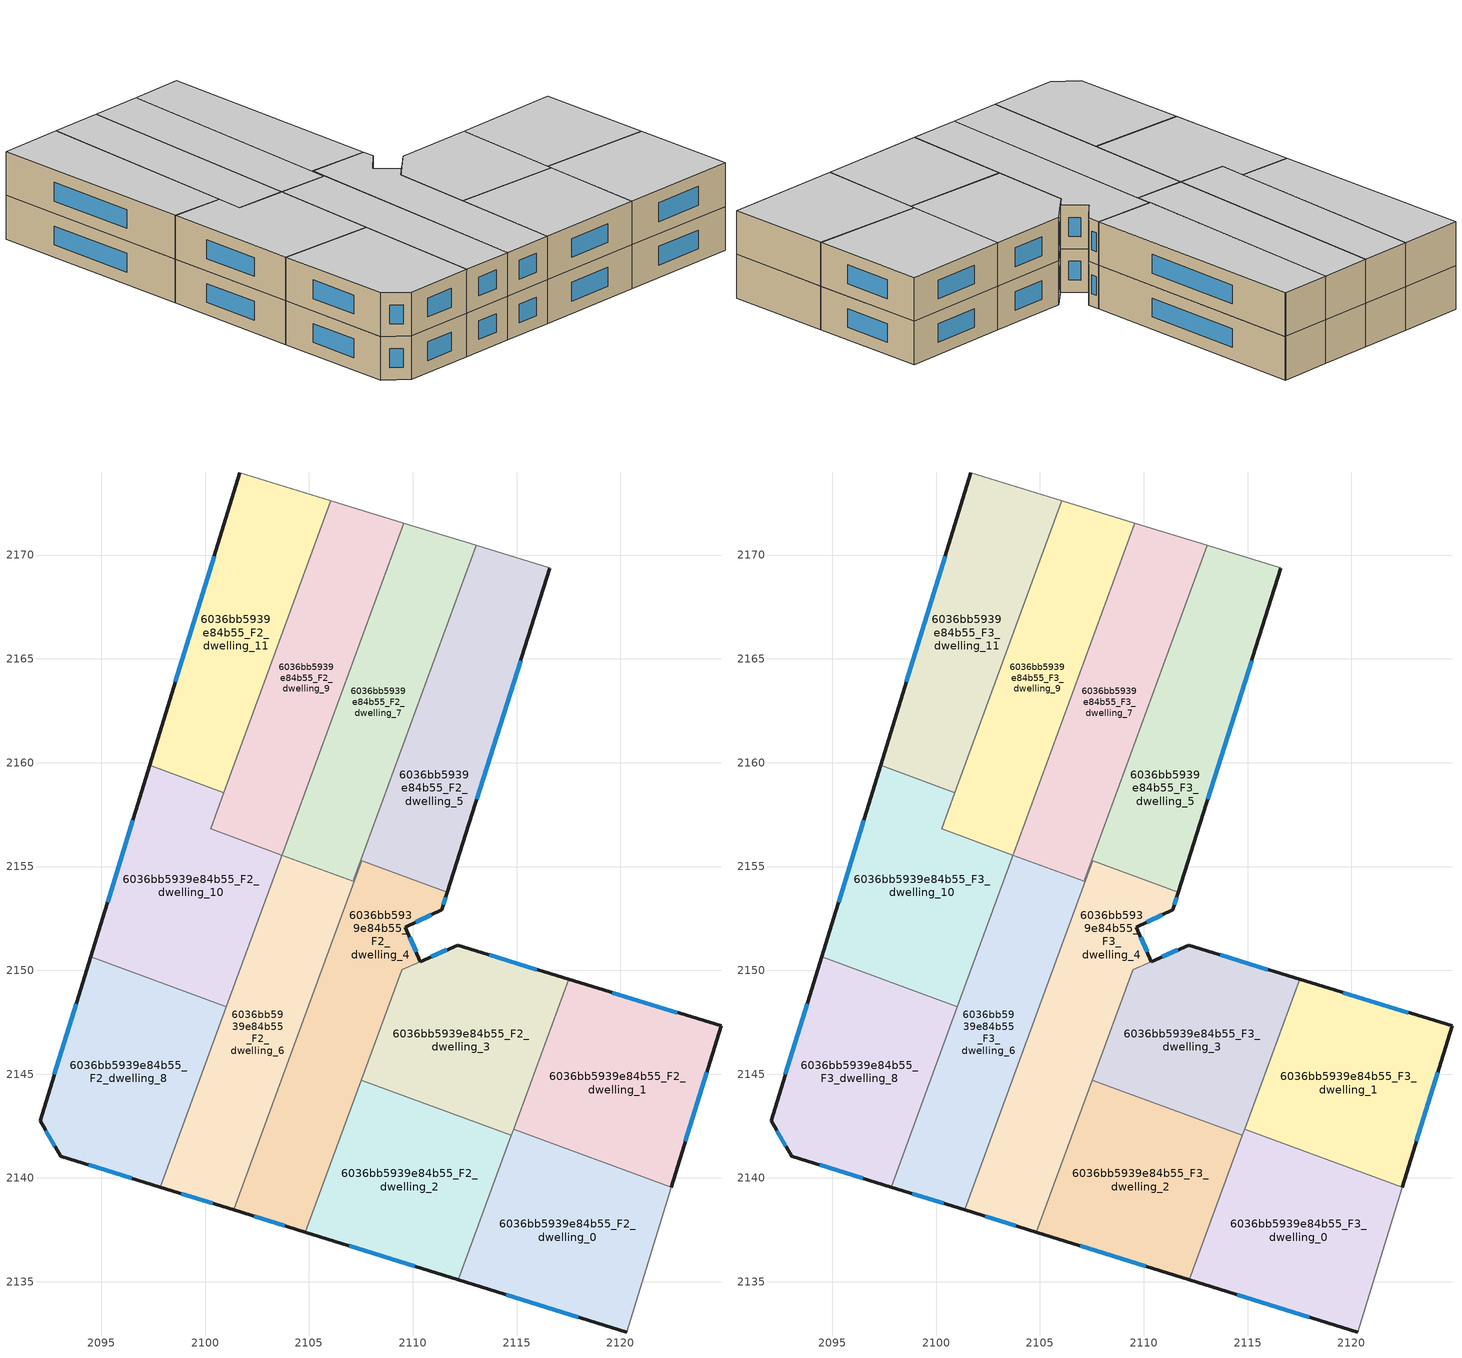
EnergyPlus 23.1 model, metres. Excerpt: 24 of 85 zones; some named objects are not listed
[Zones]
6036bb5939e84b55_F2_dwelling_0
 floor to 6036bb5939e84b55_F1_dwelling_0 (EU_floor_Construction): 2122.45,2139.56 2120.29,2132.57 2112.19,2135.09 2114.85,2142.35 z6
 wall outside (EU_wall_Construction): 2112.19,2135.09 2120.29,2132.57 z6:9
 wall to 6036bb5939e84b55_F2_dwelling_1 (EU_wall_Construction): 2122.45,2139.56 2114.85,2142.35 z6:9
 wall adiabatic (EU_wall_Construction): 2120.29,2132.57 2122.45,2139.56 z6:9
 wall to 6036bb5939e84b55_F2_dwelling_2 (EU_wall_Construction): 2114.74,2142.05 2112.19,2135.09 z6:9
 wall to 6036bb5939e84b55_F2_dwelling_3 (EU_wall_Construction): 2114.85,2142.35 2114.74,2142.05 z6:9
 window (EU_Window_Construction): 2114.51,2134.37 2117.98,2133.29 z6.86:8.14
6036bb5939e84b55_F2_dwelling_1
 floor to 6036bb5939e84b55_F1_dwelling_1 (EU_floor_Construction): 2124.85,2147.32 2122.45,2139.56 2114.85,2142.35 2117.5,2149.57 z6
 wall outside (EU_wall_Construction): 2122.45,2139.56 2124.85,2147.32 2117.5,2149.57 z6:9
 wall to 6036bb5939e84b55_F2_dwelling_3 (EU_wall_Construction): 2117.5,2149.57 2114.85,2142.35 z6:9
 window (EU_Window_Construction): 2123.14,2141.78 2124.16,2145.1 / 2122.75,2147.96 2119.6,2148.93 z6.86:8.14
6036bb5939e84b55_F2_dwelling_10
 floor to 6036bb5939e84b55_F1_dwelling_10 (EU_floor_Construction): 2100.9,2158.56 2100.26,2156.81 2103.7,2155.55 2103.66,2155.46 2101.02,2148.26 2094.49,2150.66 2097.33,2159.87 z6
 wall outside (EU_wall_Construction): 2097.33,2159.87 2094.49,2150.66 z6:9
 wall to 6036bb5939e84b55_F2_dwelling_11 (EU_wall_Construction): 2100.9,2158.56 2097.33,2159.87 z6:9
 wall to 6036bb5939e84b55_F2_dwelling_6 (EU_wall_Construction): 2101.02,2148.26 2103.66,2155.46 2103.7,2155.55 z6:9
 wall to 6036bb5939e84b55_F2_dwelling_8 (EU_wall_Construction): 2094.49,2150.66 2101.02,2148.26 z6:9
 wall to 6036bb5939e84b55_F2_dwelling_9 (EU_wall_Construction): 2103.69,2155.55 2100.26,2156.81 2100.9,2158.56 z6:9
 window (EU_Window_Construction): 2096.52,2157.24 2095.3,2153.29 z6.86:8.14
6036bb5939e84b55_F2_dwelling_11
 floor to 6036bb5939e84b55_F1_dwelling_11 (EU_floor_Construction): 2106.06,2172.62 2100.9,2158.56 2097.33,2159.87 2101.68,2173.96 z6
 wall outside (EU_wall_Construction): 2101.68,2173.96 2097.33,2159.87 z6:9
 wall adiabatic (EU_wall_Construction): 2106.06,2172.62 2101.68,2173.96 z6:9
 wall to 6036bb5939e84b55_F2_dwelling_9 (EU_wall_Construction): 2100.9,2158.56 2106.06,2172.62 z6:9
 window (EU_Window_Construction): 2100.44,2169.94 2098.57,2163.9 z6.86:8.14
6036bb5939e84b55_F2_dwelling_2
 floor to 6036bb5939e84b55_F1_dwelling_2 (EU_floor_Construction): 2114.74,2142.05 2112.19,2135.09 2104.83,2137.38 2107.52,2144.7 z6
 wall outside (EU_wall_Construction): 2104.83,2137.38 2112.19,2135.09 z6:9
 wall to 6036bb5939e84b55_F2_dwelling_3 (EU_wall_Construction): 2114.74,2142.05 2107.52,2144.7 z6:9
 wall to 6036bb5939e84b55_F2_dwelling_4 (EU_wall_Construction): 2107.52,2144.7 2104.83,2137.38 z6:9
 window (EU_Window_Construction): 2106.93,2136.73 2110.09,2135.75 z6.86:8.14
6036bb5939e84b55_F2_dwelling_3
 floor to 6036bb5939e84b55_F1_dwelling_3 (EU_floor_Construction): 2117.5,2149.57 2114.74,2142.05 2107.52,2144.7 2109.47,2150.02 2112.16,2151.21 z6
 wall outside (EU_wall_Construction): 2117.5,2149.57 2112.16,2151.21 2110.37,2150.42 z6:9
 wall to 6036bb5939e84b55_F2_dwelling_4 (EU_wall_Construction): 2110.36,2150.42 2109.47,2150.02 / 2109.46,2150.01 2107.52,2144.7 z6:9
 window (EU_Window_Construction): 2111.65,2150.98 2110.88,2150.64 / 2115.98,2150.04 2113.69,2150.74 z6.86:8.14
6036bb5939e84b55_F2_dwelling_4
 floor to 6036bb5939e84b55_F1_dwelling_4 (EU_floor_Construction): 2111.66,2153.77 2111.39,2152.93 2109.64,2152.07 2110.36,2150.42 2109.47,2150.02 2104.83,2137.38 2101.38,2138.46 2107.55,2155.28 z6
 wall outside (EU_wall_Construction): 2101.38,2138.46 2104.83,2137.38 / 2110.36,2150.42 2109.64,2152.07 2111.39,2152.93 2111.66,2153.77 z6:9
 wall to 6036bb5939e84b55_F2_dwelling_6 (EU_wall_Construction): 2107.55,2155.28 2101.38,2138.46 z6:9
 wall to 6036bb5939e84b55_F2_dwelling_5 (EU_wall_Construction): 2111.66,2153.77 2107.55,2155.28 z6:9
 window (EU_Window_Construction): 2102.36,2138.15 2103.84,2137.69 / 2111.47,2153.17 2111.58,2153.53 / 2110.14,2152.32 2110.89,2152.68 / 2110.16,2150.89 2109.85,2151.6 z6.86:8.14
6036bb5939e84b55_F2_dwelling_5
 floor to 6036bb5939e84b55_F1_dwelling_5 (EU_floor_Construction): 2116.57,2169.39 2116.6,2169.38 2111.66,2153.77 2107.5,2155.3 2113.07,2170.46 z6
 wall outside (EU_wall_Construction): 2111.66,2153.77 2116.6,2169.38 z6:9
 wall adiabatic (EU_wall_Construction): 2116.6,2169.38 2116.57,2169.39 2113.07,2170.46 z6:9
 wall to 6036bb5939e84b55_F2_dwelling_7 (EU_wall_Construction): 2113.07,2170.46 2107.5,2155.31 z6:9
 wall to 6036bb5939e84b55_F2_dwelling_6 (EU_wall_Construction): 2107.51,2155.3 2107.55,2155.28 z6:9
 window (EU_Window_Construction): 2113.07,2158.23 2115.19,2164.92 z6.86:8.14
6036bb5939e84b55_F2_dwelling_6
 floor to 6036bb5939e84b55_F1_dwelling_6 (EU_floor_Construction): 2107.51,2155.3 2107.55,2155.28 2101.38,2138.46 2097.83,2139.56 2103.66,2155.46 2103.7,2155.55 2107.13,2154.29 2107.17,2154.38 z6
 wall outside (EU_wall_Construction): 2097.83,2139.56 2101.38,2138.46 z6:9
 wall to 6036bb5939e84b55_F2_dwelling_7 (EU_wall_Construction): 2107.17,2154.37 2107.13,2154.29 2103.7,2155.55 / 2107.51,2155.3 2107.17,2154.38 z6:9
 wall to 6036bb5939e84b55_F2_dwelling_8 (EU_wall_Construction): 2101.02,2148.26 2097.83,2139.56 z6:9
 window (EU_Window_Construction): 2098.84,2139.25 2100.36,2138.77 z6.86:8.14
6036bb5939e84b55_F2_dwelling_7
 floor to 6036bb5939e84b55_F1_dwelling_7 (EU_floor_Construction): 2113.07,2170.46 2107.16,2154.38 2107.13,2154.29 2103.7,2155.55 2103.73,2155.64 2109.56,2171.54 z6
 wall to 6036bb5939e84b55_F2_dwelling_9 (EU_wall_Construction): 2103.73,2155.64 2103.7,2155.55 / 2109.56,2171.54 2103.73,2155.65 z6:9
 wall adiabatic (EU_wall_Construction): 2113.07,2170.46 2109.56,2171.54 z6:9
6036bb5939e84b55_F2_dwelling_8
 floor to 6036bb5939e84b55_F1_dwelling_8 (EU_floor_Construction): 2101.02,2148.26 2097.83,2139.56 2093.04,2141.05 2092.05,2142.75 2094.49,2150.66 z6
 wall outside (EU_wall_Construction): 2094.49,2150.66 2092.05,2142.75 2093.04,2141.05 2097.83,2139.56 z6:9
 window (EU_Window_Construction): 2092.33,2142.27 2092.76,2141.54 / 2093.79,2148.4 2092.74,2145.01 / 2094.41,2140.63 2096.46,2139.99 z6.86:8.14
6036bb5939e84b55_F2_dwelling_9
 floor to 6036bb5939e84b55_F1_dwelling_9 (EU_floor_Construction): 2109.56,2171.54 2103.73,2155.64 2103.69,2155.55 2100.26,2156.81 2106.06,2172.62 z6
 wall adiabatic (EU_wall_Construction): 2109.56,2171.54 2106.06,2172.62 z6:9
6036bb5939e84b55_F3_dwelling_0
 floor to 6036bb5939e84b55_F2_dwelling_0 (EU_floor_Construction): 2122.45,2139.56 2120.29,2132.57 2112.19,2135.09 2114.85,2142.35 z9
 wall outside (EU_wall_Construction): 2112.19,2135.09 2120.29,2132.57 z9:12
 wall to 6036bb5939e84b55_F3_dwelling_1 (EU_wall_Construction): 2122.45,2139.56 2114.85,2142.35 z9:12
 wall adiabatic (EU_wall_Construction): 2120.29,2132.57 2122.45,2139.56 z9:12
 wall to 6036bb5939e84b55_F3_dwelling_2 (EU_wall_Construction): 2114.74,2142.05 2112.19,2135.09 z9:12
 wall to 6036bb5939e84b55_F3_dwelling_3 (EU_wall_Construction): 2114.85,2142.35 2114.74,2142.05 z9:12
 window (EU_Window_Construction): 2114.51,2134.37 2117.98,2133.29 z9.86:11.14
 ceiling to 6036bb5939e84b55_F4_dwelling_0 (EU_floor_Construction): 2120.29,2132.57 2122.45,2139.56 2114.85,2142.35 2112.19,2135.09 z12
6036bb5939e84b55_F3_dwelling_1
 floor to 6036bb5939e84b55_F2_dwelling_1 (EU_floor_Construction): 2124.85,2147.32 2122.45,2139.56 2114.85,2142.35 2117.5,2149.57 z9
 wall outside (EU_wall_Construction): 2122.45,2139.56 2124.85,2147.32 2117.5,2149.57 z9:12
 wall to 6036bb5939e84b55_F3_dwelling_3 (EU_wall_Construction): 2117.5,2149.57 2114.85,2142.35 z9:12
 window (EU_Window_Construction): 2123.14,2141.78 2124.16,2145.1 / 2122.75,2147.96 2119.6,2148.93 z9.86:11.14
 ceiling to 6036bb5939e84b55_F4_dwelling_1 (EU_floor_Construction): 2122.45,2139.56 2124.85,2147.32 2117.5,2149.57 2114.85,2142.35 z12
6036bb5939e84b55_F3_dwelling_10
 floor to 6036bb5939e84b55_F2_dwelling_10 (EU_floor_Construction): 2100.9,2158.56 2100.26,2156.81 2103.7,2155.55 2103.66,2155.46 2101.02,2148.26 2094.49,2150.66 2097.33,2159.87 z9
 wall outside (EU_wall_Construction): 2097.33,2159.87 2094.49,2150.66 z9:12
 wall to 6036bb5939e84b55_F3_dwelling_11 (EU_wall_Construction): 2100.9,2158.56 2097.33,2159.87 z9:12
 wall to 6036bb5939e84b55_F3_dwelling_6 (EU_wall_Construction): 2101.02,2148.26 2103.66,2155.46 2103.7,2155.55 z9:12
 wall to 6036bb5939e84b55_F3_dwelling_8 (EU_wall_Construction): 2094.49,2150.66 2101.02,2148.26 z9:12
 wall to 6036bb5939e84b55_F3_dwelling_9 (EU_wall_Construction): 2103.69,2155.55 2100.26,2156.81 2100.9,2158.56 z9:12
 window (EU_Window_Construction): 2096.52,2157.24 2095.3,2153.29 z9.86:11.14
 ceiling to 6036bb5939e84b55_F4_dwelling_10 (EU_floor_Construction): 2101.02,2148.26 2103.66,2155.46 2103.7,2155.55 2100.26,2156.81 2100.9,2158.56 2097.33,2159.87 2094.49,2150.66 z12
6036bb5939e84b55_F3_dwelling_11
 floor to 6036bb5939e84b55_F2_dwelling_11 (EU_floor_Construction): 2106.06,2172.62 2100.9,2158.56 2097.33,2159.87 2101.68,2173.96 z9
 wall outside (EU_wall_Construction): 2101.68,2173.96 2097.33,2159.87 z9:12
 wall adiabatic (EU_wall_Construction): 2106.06,2172.62 2101.68,2173.96 z9:12
 wall to 6036bb5939e84b55_F3_dwelling_9 (EU_wall_Construction): 2100.9,2158.56 2106.06,2172.62 z9:12
 window (EU_Window_Construction): 2100.44,2169.94 2098.57,2163.9 z9.86:11.14
 ceiling to 6036bb5939e84b55_F4_dwelling_11 (EU_floor_Construction): 2100.9,2158.56 2106.06,2172.62 2101.68,2173.96 2097.33,2159.87 z12
6036bb5939e84b55_F3_dwelling_2
 floor to 6036bb5939e84b55_F2_dwelling_2 (EU_floor_Construction): 2114.74,2142.05 2112.19,2135.09 2104.83,2137.38 2107.52,2144.7 z9
 wall outside (EU_wall_Construction): 2104.83,2137.38 2112.19,2135.09 z9:12
 wall to 6036bb5939e84b55_F3_dwelling_3 (EU_wall_Construction): 2114.74,2142.05 2107.52,2144.7 z9:12
 wall to 6036bb5939e84b55_F3_dwelling_4 (EU_wall_Construction): 2107.52,2144.7 2104.83,2137.38 z9:12
 window (EU_Window_Construction): 2106.93,2136.73 2110.09,2135.75 z9.86:11.14
 ceiling to 6036bb5939e84b55_F4_dwelling_2 (EU_floor_Construction): 2112.19,2135.09 2114.74,2142.05 2107.52,2144.7 2104.83,2137.38 z12
6036bb5939e84b55_F3_dwelling_3
 floor to 6036bb5939e84b55_F2_dwelling_3 (EU_floor_Construction): 2117.5,2149.57 2114.74,2142.05 2107.52,2144.7 2109.47,2150.02 2112.16,2151.21 z9
 wall outside (EU_wall_Construction): 2117.5,2149.57 2112.16,2151.21 2110.37,2150.42 z9:12
 wall to 6036bb5939e84b55_F3_dwelling_4 (EU_wall_Construction): 2110.36,2150.42 2109.47,2150.02 / 2109.46,2150.01 2107.52,2144.7 z9:12
 window (EU_Window_Construction): 2111.65,2150.98 2110.88,2150.64 / 2115.98,2150.04 2113.69,2150.74 z9.86:11.14
 ceiling to 6036bb5939e84b55_F4_dwelling_3 (EU_floor_Construction): 2114.74,2142.05 2117.5,2149.57 2112.16,2151.21 2109.47,2150.02 2107.52,2144.7 z12
6036bb5939e84b55_F3_dwelling_4
 floor to 6036bb5939e84b55_F2_dwelling_4 (EU_floor_Construction): 2111.66,2153.77 2111.39,2152.93 2109.64,2152.07 2110.36,2150.42 2109.47,2150.02 2104.83,2137.38 2101.38,2138.46 2107.55,2155.28 z9
 wall outside (EU_wall_Construction): 2101.38,2138.46 2104.83,2137.38 / 2110.36,2150.42 2109.64,2152.07 2111.39,2152.93 2111.66,2153.77 z9:12
 wall to 6036bb5939e84b55_F3_dwelling_6 (EU_wall_Construction): 2107.55,2155.28 2101.38,2138.46 z9:12
 wall to 6036bb5939e84b55_F3_dwelling_5 (EU_wall_Construction): 2111.66,2153.77 2107.55,2155.28 z9:12
 window (EU_Window_Construction): 2102.36,2138.15 2103.84,2137.69 / 2111.47,2153.17 2111.58,2153.53 / 2110.14,2152.32 2110.89,2152.68 / 2110.16,2150.89 2109.85,2151.6 z9.86:11.14
 ceiling to 6036bb5939e84b55_F4_dwelling_4 (EU_floor_Construction): 2104.83,2137.38 2109.47,2150.02 2110.36,2150.42 2109.64,2152.07 2111.39,2152.93 2111.66,2153.77 2107.55,2155.28 2101.38,2138.46 z12
6036bb5939e84b55_F3_dwelling_5
 floor to 6036bb5939e84b55_F2_dwelling_5 (EU_floor_Construction): 2116.57,2169.39 2116.6,2169.38 2111.66,2153.77 2107.5,2155.3 2113.07,2170.46 z9
 wall outside (EU_wall_Construction): 2111.66,2153.77 2116.6,2169.38 z9:12
 wall adiabatic (EU_wall_Construction): 2116.6,2169.38 2116.57,2169.39 2113.07,2170.46 z9:12
 wall to 6036bb5939e84b55_F3_dwelling_7 (EU_wall_Construction): 2113.07,2170.46 2107.5,2155.31 z9:12
 wall to 6036bb5939e84b55_F3_dwelling_6 (EU_wall_Construction): 2107.51,2155.3 2107.55,2155.28 z9:12
 window (EU_Window_Construction): 2113.07,2158.23 2115.19,2164.92 z9.86:11.14
 ceiling to 6036bb5939e84b55_F4_dwelling_5 (EU_floor_Construction): 2111.66,2153.77 2116.6,2169.38 2116.57,2169.39 2113.07,2170.46 2107.5,2155.3 z12
6036bb5939e84b55_F3_dwelling_6
 floor to 6036bb5939e84b55_F2_dwelling_6 (EU_floor_Construction): 2107.51,2155.3 2107.55,2155.28 2101.38,2138.46 2097.83,2139.56 2103.66,2155.46 2103.7,2155.55 2107.13,2154.29 2107.17,2154.38 z9
 wall outside (EU_wall_Construction): 2097.83,2139.56 2101.38,2138.46 z9:12
 wall to 6036bb5939e84b55_F3_dwelling_7 (EU_wall_Construction): 2107.17,2154.37 2107.13,2154.29 2103.7,2155.55 / 2107.51,2155.3 2107.17,2154.38 z9:12
 wall to 6036bb5939e84b55_F3_dwelling_8 (EU_wall_Construction): 2101.02,2148.26 2097.83,2139.56 z9:12
 window (EU_Window_Construction): 2098.84,2139.25 2100.36,2138.77 z9.86:11.14
 ceiling to 6036bb5939e84b55_F4_dwelling_6 (EU_floor_Construction): 2101.38,2138.46 2107.55,2155.28 2107.51,2155.3 2107.17,2154.38 2107.13,2154.29 2103.7,2155.55 2103.66,2155.46 2097.83,2139.56 z12
6036bb5939e84b55_F3_dwelling_7
 floor to 6036bb5939e84b55_F2_dwelling_7 (EU_floor_Construction): 2113.07,2170.46 2107.16,2154.38 2107.13,2154.29 2103.7,2155.55 2103.73,2155.64 2109.56,2171.54 z9
 wall to 6036bb5939e84b55_F3_dwelling_9 (EU_wall_Construction): 2103.73,2155.64 2103.7,2155.55 / 2109.56,2171.54 2103.73,2155.65 z9:12
 wall adiabatic (EU_wall_Construction): 2113.07,2170.46 2109.56,2171.54 z9:12
 ceiling to 6036bb5939e84b55_F4_dwelling_7 (EU_floor_Construction): 2107.16,2154.38 2113.07,2170.46 2109.56,2171.54 2103.73,2155.64 2103.7,2155.55 2107.13,2154.29 z12
6036bb5939e84b55_F3_dwelling_8
 floor to 6036bb5939e84b55_F2_dwelling_8 (EU_floor_Construction): 2101.02,2148.26 2097.83,2139.56 2093.04,2141.05 2092.05,2142.75 2094.49,2150.66 z9
 wall outside (EU_wall_Construction): 2094.49,2150.66 2092.05,2142.75 2093.04,2141.05 2097.83,2139.56 z9:12
 window (EU_Window_Construction): 2092.33,2142.27 2092.76,2141.54 / 2093.79,2148.4 2092.74,2145.01 / 2094.41,2140.63 2096.46,2139.99 z9.86:11.14
 ceiling to 6036bb5939e84b55_F4_dwelling_8 (EU_floor_Construction): 2097.83,2139.56 2101.02,2148.26 2094.49,2150.66 2092.05,2142.75 2093.04,2141.05 z12
6036bb5939e84b55_F3_dwelling_9
 floor to 6036bb5939e84b55_F2_dwelling_9 (EU_floor_Construction): 2109.56,2171.54 2103.73,2155.64 2103.69,2155.55 2100.26,2156.81 2106.06,2172.62 z9
 wall adiabatic (EU_wall_Construction): 2109.56,2171.54 2106.06,2172.62 z9:12
 ceiling to 6036bb5939e84b55_F4_dwelling_9 (EU_floor_Construction): 2103.73,2155.64 2109.56,2171.54 2106.06,2172.62 2100.26,2156.81 2103.69,2155.55 z12
[Building]
EU S2 Campaign: North Axis=0; Terrain=City; Solar Distribution=FullExterior
[Site:Location]
Helsinki-Vantaa.AP: Latitude=60.317; Longitude=24.963; Time Zone=2; Elevation=54.6
[SizingPeriod:WeatherFileDays]
AnnualSizingPeriod: Begin Month=1; Begin Day of Month=1; End Month=12; End Day of Month=31; Day of Week for Start Day=Monday; Use Weather File Daylight Saving Period=No; Use Weather File Rain and Snow Indicators=No
[MATERIAL]
EU_InternalMass_Material: Roughness=MediumRough; Thickness=0.1; Conductivity=1; Density=1800; Specific Heat=900; Thermal Absorptance=0.9; Solar Absorptance=0.7; Visible Absorptance=0.7
[MATERIAL:NOMASS] Roughness=MediumRough; Thermal Absorptance=0.9; Solar Absorptance=0.7; Visible Absorptance=0.7
Name | Thermal Resistance
EU_wall_NoMass | 1.10183
EU_floor_NoMass | 1.70606
[WINDOWMATERIAL:SIMPLEGLAZINGSYSTEM]
EU_Window_SimpleGlazing: UFactor=3.11035; Solar Heat Gain Coefficient=0.8; Visible Transmittance=0.8
[CONSTRUCTION]
EU_wall_Construction: EU_wall_NoMass
EU_floor_Construction: EU_floor_NoMass
EU_Window_Construction: EU_Window_SimpleGlazing
EU_InternalMass_Construction: EU_InternalMass_Material
[ZONE] Type=1; Multiplier=1; Ceiling Height=autocalculate; Floor Area=autocalculate; Part of Total Floor Area=Yes
Name | Volume
6036bb5939e84b55_F2_dwelling_0; 6036bb5939e84b55_F3_dwelling_0 | 186.919
6036bb5939e84b55_F2_dwelling_1; 6036bb5939e84b55_F3_dwelling_1 | 186.909
6036bb5939e84b55_F2_dwelling_10; 6036bb5939e84b55_F3_dwelling_10 | 187.938
6036bb5939e84b55_F2_dwelling_11; 6036bb5939e84b55_F3_dwelling_11 | 186.901
6036bb5939e84b55_F2_dwelling_2; 6036bb5939e84b55_F3_dwelling_2 | 175.571
6036bb5939e84b55_F2_dwelling_3; 6036bb5939e84b55_F3_dwelling_3 | 174.114
6036bb5939e84b55_F2_dwelling_4; 6036bb5939e84b55_F3_dwelling_4 | 197.012
6036bb5939e84b55_F2_dwelling_5; 6036bb5939e84b55_F3_dwelling_5 | 198.193
6036bb5939e84b55_F2_dwelling_6; 6036bb5939e84b55_F3_dwelling_6 | 188.545
6036bb5939e84b55_F2_dwelling_7; 6036bb5939e84b55_F3_dwelling_7 | 187.979
6036bb5939e84b55_F2_dwelling_8; 6036bb5939e84b55_F3_dwelling_8 | 186.888
6036bb5939e84b55_F2_dwelling_9; 6036bb5939e84b55_F3_dwelling_9 | 185.848
[INTERNALMASS] Construction=EU_InternalMass_Construction
Name | Zone or ZoneList | Surface Area
6036bb5939e84b55_F2_dwelling_0_EU_InternalMass | 6036bb5939e84b55_F2_dwelling_0 | 62.3051
6036bb5939e84b55_F2_dwelling_1_EU_InternalMass | 6036bb5939e84b55_F2_dwelling_1 | 62.3017
6036bb5939e84b55_F2_dwelling_2_EU_InternalMass | 6036bb5939e84b55_F2_dwelling_2 | 58.5242
6036bb5939e84b55_F2_dwelling_3_EU_InternalMass | 6036bb5939e84b55_F2_dwelling_3 | 58.0376
6036bb5939e84b55_F2_dwelling_4_EU_InternalMass | 6036bb5939e84b55_F2_dwelling_4 | 65.6692
6036bb5939e84b55_F2_dwelling_5_EU_InternalMass | 6036bb5939e84b55_F2_dwelling_5 | 66.0642
6036bb5939e84b55_F2_dwelling_6_EU_InternalMass | 6036bb5939e84b55_F2_dwelling_6 | 62.8478
6036bb5939e84b55_F2_dwelling_7_EU_InternalMass | 6036bb5939e84b55_F2_dwelling_7 | 62.6699
6036bb5939e84b55_F2_dwelling_8_EU_InternalMass | 6036bb5939e84b55_F2_dwelling_8 | 62.2967
6036bb5939e84b55_F2_dwelling_9_EU_InternalMass | 6036bb5939e84b55_F2_dwelling_9 | 61.9515
6036bb5939e84b55_F2_dwelling_10_EU_InternalMass | 6036bb5939e84b55_F2_dwelling_10 | 62.6461
6036bb5939e84b55_F2_dwelling_11_EU_InternalMass | 6036bb5939e84b55_F2_dwelling_11 | 62.3008
6036bb5939e84b55_F3_dwelling_0_EU_InternalMass | 6036bb5939e84b55_F3_dwelling_0 | 62.3051
6036bb5939e84b55_F3_dwelling_1_EU_InternalMass | 6036bb5939e84b55_F3_dwelling_1 | 62.3017
6036bb5939e84b55_F3_dwelling_2_EU_InternalMass | 6036bb5939e84b55_F3_dwelling_2 | 58.5242
6036bb5939e84b55_F3_dwelling_3_EU_InternalMass | 6036bb5939e84b55_F3_dwelling_3 | 58.0376
6036bb5939e84b55_F3_dwelling_4_EU_InternalMass | 6036bb5939e84b55_F3_dwelling_4 | 65.6692
6036bb5939e84b55_F3_dwelling_5_EU_InternalMass | 6036bb5939e84b55_F3_dwelling_5 | 66.0642
6036bb5939e84b55_F3_dwelling_6_EU_InternalMass | 6036bb5939e84b55_F3_dwelling_6 | 62.8478
6036bb5939e84b55_F3_dwelling_7_EU_InternalMass | 6036bb5939e84b55_F3_dwelling_7 | 62.6699
6036bb5939e84b55_F3_dwelling_8_EU_InternalMass | 6036bb5939e84b55_F3_dwelling_8 | 62.2967
6036bb5939e84b55_F3_dwelling_9_EU_InternalMass | 6036bb5939e84b55_F3_dwelling_9 | 61.9515
6036bb5939e84b55_F3_dwelling_10_EU_InternalMass | 6036bb5939e84b55_F3_dwelling_10 | 62.6461
6036bb5939e84b55_F3_dwelling_11_EU_InternalMass | 6036bb5939e84b55_F3_dwelling_11 | 62.3008
[OTHEREQUIPMENT] Fuel Type=Electricity; Design Level Calculation Method=Watts/Area; Power per Zone Floor Area=1; Fraction Latent=0; Fraction Radiant=0; Fraction Lost=0; Carbon Dioxide Generation Rate=0; EndUse Subcategory=EU_Step8_InternalGains
Name | Zone or ZoneList or Space or SpaceList | Schedule
EU_Step8_InternalGain_6036bb5939e84b55_F2_dwelling_0_f000 | 6036bb5939e84b55_F2_dwelling_0 | EU_Step8_GainSchedule_6036bb5939e84b55_F2_dwelling_0_f000
EU_Step8_InternalGain_6036bb5939e84b55_F2_dwelling_1_f000 | 6036bb5939e84b55_F2_dwelling_1 | EU_Step8_GainSchedule_6036bb5939e84b55_F2_dwelling_1_f000
EU_Step8_InternalGain_6036bb5939e84b55_F2_dwelling_2_f000 | 6036bb5939e84b55_F2_dwelling_2 | EU_Step8_GainSchedule_6036bb5939e84b55_F2_dwelling_2_f000
EU_Step8_InternalGain_6036bb5939e84b55_F2_dwelling_3_f000 | 6036bb5939e84b55_F2_dwelling_3 | EU_Step8_GainSchedule_6036bb5939e84b55_F2_dwelling_3_f000
EU_Step8_InternalGain_6036bb5939e84b55_F2_dwelling_4_f000 | 6036bb5939e84b55_F2_dwelling_4 | EU_Step8_GainSchedule_6036bb5939e84b55_F2_dwelling_4_f000
EU_Step8_InternalGain_6036bb5939e84b55_F2_dwelling_5_f000 | 6036bb5939e84b55_F2_dwelling_5 | EU_Step8_GainSchedule_6036bb5939e84b55_F2_dwelling_5_f000
EU_Step8_InternalGain_6036bb5939e84b55_F2_dwelling_6_f000 | 6036bb5939e84b55_F2_dwelling_6 | EU_Step8_GainSchedule_6036bb5939e84b55_F2_dwelling_6_f000
EU_Step8_InternalGain_6036bb5939e84b55_F2_dwelling_7_f000 | 6036bb5939e84b55_F2_dwelling_7 | EU_Step8_GainSchedule_6036bb5939e84b55_F2_dwelling_7_f000
EU_Step8_InternalGain_6036bb5939e84b55_F2_dwelling_8_f000 | 6036bb5939e84b55_F2_dwelling_8 | EU_Step8_GainSchedule_6036bb5939e84b55_F2_dwelling_8_f000
EU_Step8_InternalGain_6036bb5939e84b55_F2_dwelling_9_f000 | 6036bb5939e84b55_F2_dwelling_9 | EU_Step8_GainSchedule_6036bb5939e84b55_F2_dwelling_9_f000
EU_Step8_InternalGain_6036bb5939e84b55_F2_dwelling_10_f000 | 6036bb5939e84b55_F2_dwelling_10 | EU_Step8_GainSchedule_6036bb5939e84b55_F2_dwelling_10_f000
EU_Step8_InternalGain_6036bb5939e84b55_F2_dwelling_11_f000 | 6036bb5939e84b55_F2_dwelling_11 | EU_Step8_GainSchedule_6036bb5939e84b55_F2_dwelling_11_f000
EU_Step8_InternalGain_6036bb5939e84b55_F3_dwelling_0_f000 | 6036bb5939e84b55_F3_dwelling_0 | EU_Step8_GainSchedule_6036bb5939e84b55_F3_dwelling_0_f000
EU_Step8_InternalGain_6036bb5939e84b55_F3_dwelling_1_f000 | 6036bb5939e84b55_F3_dwelling_1 | EU_Step8_GainSchedule_6036bb5939e84b55_F3_dwelling_1_f000
EU_Step8_InternalGain_6036bb5939e84b55_F3_dwelling_2_f000 | 6036bb5939e84b55_F3_dwelling_2 | EU_Step8_GainSchedule_6036bb5939e84b55_F3_dwelling_2_f000
EU_Step8_InternalGain_6036bb5939e84b55_F3_dwelling_3_f000 | 6036bb5939e84b55_F3_dwelling_3 | EU_Step8_GainSchedule_6036bb5939e84b55_F3_dwelling_3_f000
EU_Step8_InternalGain_6036bb5939e84b55_F3_dwelling_4_f000 | 6036bb5939e84b55_F3_dwelling_4 | EU_Step8_GainSchedule_6036bb5939e84b55_F3_dwelling_4_f000
EU_Step8_InternalGain_6036bb5939e84b55_F3_dwelling_5_f000 | 6036bb5939e84b55_F3_dwelling_5 | EU_Step8_GainSchedule_6036bb5939e84b55_F3_dwelling_5_f000
EU_Step8_InternalGain_6036bb5939e84b55_F3_dwelling_6_f000 | 6036bb5939e84b55_F3_dwelling_6 | EU_Step8_GainSchedule_6036bb5939e84b55_F3_dwelling_6_f000
EU_Step8_InternalGain_6036bb5939e84b55_F3_dwelling_7_f000 | 6036bb5939e84b55_F3_dwelling_7 | EU_Step8_GainSchedule_6036bb5939e84b55_F3_dwelling_7_f000
EU_Step8_InternalGain_6036bb5939e84b55_F3_dwelling_8_f000 | 6036bb5939e84b55_F3_dwelling_8 | EU_Step8_GainSchedule_6036bb5939e84b55_F3_dwelling_8_f000
EU_Step8_InternalGain_6036bb5939e84b55_F3_dwelling_9_f000 | 6036bb5939e84b55_F3_dwelling_9 | EU_Step8_GainSchedule_6036bb5939e84b55_F3_dwelling_9_f000
EU_Step8_InternalGain_6036bb5939e84b55_F3_dwelling_10_f000 | 6036bb5939e84b55_F3_dwelling_10 | EU_Step8_GainSchedule_6036bb5939e84b55_F3_dwelling_10_f000
EU_Step8_InternalGain_6036bb5939e84b55_F3_dwelling_11_f000 | 6036bb5939e84b55_F3_dwelling_11 | EU_Step8_GainSchedule_6036bb5939e84b55_F3_dwelling_11_f000
[ZONEVENTILATION:DESIGNFLOWRATE] Schedule=EU_AlwaysOn; Design Flow Rate Calculation Method=AirChanges/Hour; Air Changes per Hour=0.756316; Ventilation Type=Natural; Fan Pressure Rise=0; Fan Total Efficiency=1; Constant Term Coefficient=1; Temperature Term Coefficient=0; Velocity Term Coefficient=0; Velocity Squared Term Coefficient=0; Minimum Indoor Temperature=-100; Maximum Indoor Temperature=100; Delta Temperature=-100; Minimum Outdoor Temperature=-100; Maximum Outdoor Temperature=100; Maximum Wind Speed=40
Name | Zone or ZoneList or Space or SpaceList
EU_ConstantAir_6036bb5939e84b55_F2_dwelling_0 | 6036bb5939e84b55_F2_dwelling_0
EU_ConstantAir_6036bb5939e84b55_F2_dwelling_1 | 6036bb5939e84b55_F2_dwelling_1
EU_ConstantAir_6036bb5939e84b55_F2_dwelling_2 | 6036bb5939e84b55_F2_dwelling_2
EU_ConstantAir_6036bb5939e84b55_F2_dwelling_3 | 6036bb5939e84b55_F2_dwelling_3
EU_ConstantAir_6036bb5939e84b55_F2_dwelling_4 | 6036bb5939e84b55_F2_dwelling_4
EU_ConstantAir_6036bb5939e84b55_F2_dwelling_5 | 6036bb5939e84b55_F2_dwelling_5
EU_ConstantAir_6036bb5939e84b55_F2_dwelling_6 | 6036bb5939e84b55_F2_dwelling_6
EU_ConstantAir_6036bb5939e84b55_F2_dwelling_7 | 6036bb5939e84b55_F2_dwelling_7
EU_ConstantAir_6036bb5939e84b55_F2_dwelling_8 | 6036bb5939e84b55_F2_dwelling_8
EU_ConstantAir_6036bb5939e84b55_F2_dwelling_9 | 6036bb5939e84b55_F2_dwelling_9
EU_ConstantAir_6036bb5939e84b55_F2_dwelling_10 | 6036bb5939e84b55_F2_dwelling_10
EU_ConstantAir_6036bb5939e84b55_F2_dwelling_11 | 6036bb5939e84b55_F2_dwelling_11
EU_ConstantAir_6036bb5939e84b55_F3_dwelling_0 | 6036bb5939e84b55_F3_dwelling_0
EU_ConstantAir_6036bb5939e84b55_F3_dwelling_1 | 6036bb5939e84b55_F3_dwelling_1
EU_ConstantAir_6036bb5939e84b55_F3_dwelling_2 | 6036bb5939e84b55_F3_dwelling_2
EU_ConstantAir_6036bb5939e84b55_F3_dwelling_3 | 6036bb5939e84b55_F3_dwelling_3
EU_ConstantAir_6036bb5939e84b55_F3_dwelling_4 | 6036bb5939e84b55_F3_dwelling_4
EU_ConstantAir_6036bb5939e84b55_F3_dwelling_5 | 6036bb5939e84b55_F3_dwelling_5
EU_ConstantAir_6036bb5939e84b55_F3_dwelling_6 | 6036bb5939e84b55_F3_dwelling_6
EU_ConstantAir_6036bb5939e84b55_F3_dwelling_7 | 6036bb5939e84b55_F3_dwelling_7
EU_ConstantAir_6036bb5939e84b55_F3_dwelling_8 | 6036bb5939e84b55_F3_dwelling_8
EU_ConstantAir_6036bb5939e84b55_F3_dwelling_9 | 6036bb5939e84b55_F3_dwelling_9
EU_ConstantAir_6036bb5939e84b55_F3_dwelling_10 | 6036bb5939e84b55_F3_dwelling_10
EU_ConstantAir_6036bb5939e84b55_F3_dwelling_11 | 6036bb5939e84b55_F3_dwelling_11
[HVACTEMPLATE:THERMOSTAT] Constant Heating Setpoint=20; Constant Cooling Setpoint=50
EU_HeatOnly_6036bb5939e84b55_F5_dwelling_11; EU_HeatOnly_6036bb5939e84b55_F6_dwelling_0; EU_HeatOnly_6036bb5939e84b55_F6_dwelling_1; EU_HeatOnly_6036bb5939e84b55_F6_dwelling_2; EU_HeatOnly_6036bb5939e84b55_F6_dwelling_3; EU_HeatOnly_6036bb5939e84b55_F6_dwelling_4; EU_HeatOnly_6036bb5939e84b55_F6_dwelling_5; EU_HeatOnly_6036bb5939e84b55_F6_dwelling_6; EU_HeatOnly_6036bb5939e84b55_F6_dwelling_7; EU_HeatOnly_6036bb5939e84b55_F6_dwelling_8; EU_HeatOnly_6036bb5939e84b55_F6_dwelling_9; EU_HeatOnly_6036bb5939e84b55_F6_dwelling_10; EU_HeatOnly_6036bb5939e84b55_F6_dwelling_11
[HVACTEMPLATE:ZONE:IDEALLOADSAIRSYSTEM] System Availability Schedule=EU_AlwaysOn; Maximum Heating Supply Air Temperature=50; Minimum Cooling Supply Air Temperature=13; Maximum Heating Supply Air Humidity Ratio=0.0156; Minimum Cooling Supply Air Humidity Ratio=0.0077; Heating Limit=NoLimit; Cooling Limit=NoLimit; Heating Availability Schedule=EU_AlwaysOn; Cooling Availability Schedule=EU_CoolingOff; Dehumidification Control Type=ConstantSensibleHeatRatio; Cooling Sensible Heat Ratio=0.7; Dehumidification Setpoint=60; Humidification Control Type=None; Humidification Setpoint=30; Outdoor Air Method=None; Outdoor Air Flow Rate per Person=0.00944; Outdoor Air Flow Rate per Zone Floor Area=0; Outdoor Air Flow Rate per Zone=0; Demand Controlled Ventilation Type=None; Outdoor Air Economizer Type=NoEconomizer; Heat Recovery Type=None; Sensible Heat Recovery Effectiveness=0.7; Latent Heat Recovery Effectiveness=0.65
Name | Template Thermostat
6036bb5939e84b55_F2_dwelling_0 | EU_HeatOnly_6036bb5939e84b55_F2_dwelling_0
6036bb5939e84b55_F2_dwelling_1 | EU_HeatOnly_6036bb5939e84b55_F2_dwelling_1
6036bb5939e84b55_F2_dwelling_2 | EU_HeatOnly_6036bb5939e84b55_F2_dwelling_2
6036bb5939e84b55_F2_dwelling_3 | EU_HeatOnly_6036bb5939e84b55_F2_dwelling_3
6036bb5939e84b55_F2_dwelling_4 | EU_HeatOnly_6036bb5939e84b55_F2_dwelling_4
6036bb5939e84b55_F2_dwelling_5 | EU_HeatOnly_6036bb5939e84b55_F2_dwelling_5
6036bb5939e84b55_F2_dwelling_6 | EU_HeatOnly_6036bb5939e84b55_F2_dwelling_6
6036bb5939e84b55_F2_dwelling_7 | EU_HeatOnly_6036bb5939e84b55_F2_dwelling_7
6036bb5939e84b55_F2_dwelling_8 | EU_HeatOnly_6036bb5939e84b55_F2_dwelling_8
6036bb5939e84b55_F2_dwelling_9 | EU_HeatOnly_6036bb5939e84b55_F2_dwelling_9
6036bb5939e84b55_F2_dwelling_10 | EU_HeatOnly_6036bb5939e84b55_F2_dwelling_10
6036bb5939e84b55_F2_dwelling_11 | EU_HeatOnly_6036bb5939e84b55_F2_dwelling_11
6036bb5939e84b55_F3_dwelling_0 | EU_HeatOnly_6036bb5939e84b55_F3_dwelling_0
6036bb5939e84b55_F3_dwelling_1 | EU_HeatOnly_6036bb5939e84b55_F3_dwelling_1
6036bb5939e84b55_F3_dwelling_2 | EU_HeatOnly_6036bb5939e84b55_F3_dwelling_2
6036bb5939e84b55_F3_dwelling_3 | EU_HeatOnly_6036bb5939e84b55_F3_dwelling_3
6036bb5939e84b55_F3_dwelling_4 | EU_HeatOnly_6036bb5939e84b55_F3_dwelling_4
6036bb5939e84b55_F3_dwelling_5 | EU_HeatOnly_6036bb5939e84b55_F3_dwelling_5
6036bb5939e84b55_F3_dwelling_6 | EU_HeatOnly_6036bb5939e84b55_F3_dwelling_6
6036bb5939e84b55_F3_dwelling_7 | EU_HeatOnly_6036bb5939e84b55_F3_dwelling_7
6036bb5939e84b55_F3_dwelling_8 | EU_HeatOnly_6036bb5939e84b55_F3_dwelling_8
6036bb5939e84b55_F3_dwelling_9 | EU_HeatOnly_6036bb5939e84b55_F3_dwelling_9
6036bb5939e84b55_F3_dwelling_10 | EU_HeatOnly_6036bb5939e84b55_F3_dwelling_10
6036bb5939e84b55_F3_dwelling_11 | EU_HeatOnly_6036bb5939e84b55_F3_dwelling_11
[SIZING:ZONE] Zone Cooling Design Supply Air Temperature Input Method=SupplyAirTemperature; Zone Cooling Design Supply Air Temperature=13; Zone Heating Design Supply Air Temperature Input Method=SupplyAirTemperature; Zone Heating Design Supply Air Temperature=50; Zone Cooling Design Supply Air Humidity Ratio=0.008; Zone Heating Design Supply Air Humidity Ratio=0.008; Cooling Design Air Flow Method=DesignDay; Cooling Design Air Flow Rate=0; Cooling Minimum Air Flow per Zone Floor Area=0.000762; Cooling Minimum Air Flow=0; Cooling Minimum Air Flow Fraction=0.2; Heating Design Air Flow Method=DesignDay; Heating Design Air Flow Rate=0; Heating Maximum Air Flow per Zone Floor Area=0.002032; Heating Maximum Air Flow=0.141576; Heating Maximum Air Flow Fraction=0.3; Account for Dedicated Outdoor Air System=No; Dedicated Outdoor Air System Control Strategy=NeutralSupplyAir; Dedicated Outdoor Air Low Setpoint Temperature for Design=autosize; Dedicated Outdoor Air High Setpoint Temperature for Design=autosize; Zone Load Sizing Method=Sensible Load Only No Latent Load; Zone Latent Cooling Design Supply Air Humidity Ratio Input Method=HumidityRatioDifference; Zone Cooling Design Supply Air Humidity Ratio Difference=0.005; Zone Latent Heating Design Supply Air Humidity Ratio Input Method=HumidityRatioDifference; Zone Humidification Design Supply Air Humidity Ratio Difference=0.005
6036bb5939e84b55_F2_dwelling_0; 6036bb5939e84b55_F2_dwelling_1; 6036bb5939e84b55_F2_dwelling_2; 6036bb5939e84b55_F2_dwelling_3; 6036bb5939e84b55_F2_dwelling_4; 6036bb5939e84b55_F2_dwelling_5; 6036bb5939e84b55_F2_dwelling_6; 6036bb5939e84b55_F2_dwelling_7; 6036bb5939e84b55_F2_dwelling_8; 6036bb5939e84b55_F2_dwelling_9; 6036bb5939e84b55_F2_dwelling_10; 6036bb5939e84b55_F2_dwelling_11; 6036bb5939e84b55_F3_dwelling_0; 6036bb5939e84b55_F3_dwelling_1; 6036bb5939e84b55_F3_dwelling_2; 6036bb5939e84b55_F3_dwelling_3; 6036bb5939e84b55_F3_dwelling_4; 6036bb5939e84b55_F3_dwelling_5; 6036bb5939e84b55_F3_dwelling_6; 6036bb5939e84b55_F3_dwelling_7; 6036bb5939e84b55_F3_dwelling_8; 6036bb5939e84b55_F3_dwelling_9; 6036bb5939e84b55_F3_dwelling_10; 6036bb5939e84b55_F3_dwelling_11
[SCHEDULE:CONSTANT]
Name | Hourly Value
EU_AlwaysOn | 1
EU_CoolingOff | 0
[SCHEDULE:FILE] Column Number=1; Rows to Skip at Top=0; Number of Hours of Data=8760; Column Separator=Comma; Interpolate to Timestep=No; Minutes per Item=60; Adjust Schedule for Daylight Savings=Yes
Name | File
EU_Step8_GainSchedule_6036bb5939e84b55_F2_dwelling_0_f000 | ../../schedules/6036bb5939e84b55/6036bb5939e84b55_F2_dwelling_0_f000_gain.csv
EU_Step8_GainSchedule_6036bb5939e84b55_F2_dwelling_1_f000 | ../../schedules/6036bb5939e84b55/6036bb5939e84b55_F2_dwelling_1_f000_gain.csv
EU_Step8_GainSchedule_6036bb5939e84b55_F2_dwelling_2_f000 | ../../schedules/6036bb5939e84b55/6036bb5939e84b55_F2_dwelling_2_f000_gain.csv
EU_Step8_GainSchedule_6036bb5939e84b55_F2_dwelling_3_f000 | ../../schedules/6036bb5939e84b55/6036bb5939e84b55_F2_dwelling_3_f000_gain.csv
EU_Step8_GainSchedule_6036bb5939e84b55_F2_dwelling_4_f000 | ../../schedules/6036bb5939e84b55/6036bb5939e84b55_F2_dwelling_4_f000_gain.csv
EU_Step8_GainSchedule_6036bb5939e84b55_F2_dwelling_5_f000 | ../../schedules/6036bb5939e84b55/6036bb5939e84b55_F2_dwelling_5_f000_gain.csv
EU_Step8_GainSchedule_6036bb5939e84b55_F2_dwelling_6_f000 | ../../schedules/6036bb5939e84b55/6036bb5939e84b55_F2_dwelling_6_f000_gain.csv
EU_Step8_GainSchedule_6036bb5939e84b55_F2_dwelling_7_f000 | ../../schedules/6036bb5939e84b55/6036bb5939e84b55_F2_dwelling_7_f000_gain.csv
EU_Step8_GainSchedule_6036bb5939e84b55_F2_dwelling_8_f000 | ../../schedules/6036bb5939e84b55/6036bb5939e84b55_F2_dwelling_8_f000_gain.csv
EU_Step8_GainSchedule_6036bb5939e84b55_F2_dwelling_9_f000 | ../../schedules/6036bb5939e84b55/6036bb5939e84b55_F2_dwelling_9_f000_gain.csv
EU_Step8_GainSchedule_6036bb5939e84b55_F2_dwelling_10_f000 | ../../schedules/6036bb5939e84b55/6036bb5939e84b55_F2_dwelling_10_f000_gain.csv
EU_Step8_GainSchedule_6036bb5939e84b55_F2_dwelling_11_f000 | ../../schedules/6036bb5939e84b55/6036bb5939e84b55_F2_dwelling_11_f000_gain.csv
EU_Step8_GainSchedule_6036bb5939e84b55_F3_dwelling_0_f000 | ../../schedules/6036bb5939e84b55/6036bb5939e84b55_F3_dwelling_0_f000_gain.csv
EU_Step8_GainSchedule_6036bb5939e84b55_F3_dwelling_1_f000 | ../../schedules/6036bb5939e84b55/6036bb5939e84b55_F3_dwelling_1_f000_gain.csv
EU_Step8_GainSchedule_6036bb5939e84b55_F3_dwelling_2_f000 | ../../schedules/6036bb5939e84b55/6036bb5939e84b55_F3_dwelling_2_f000_gain.csv
EU_Step8_GainSchedule_6036bb5939e84b55_F3_dwelling_3_f000 | ../../schedules/6036bb5939e84b55/6036bb5939e84b55_F3_dwelling_3_f000_gain.csv
EU_Step8_GainSchedule_6036bb5939e84b55_F3_dwelling_4_f000 | ../../schedules/6036bb5939e84b55/6036bb5939e84b55_F3_dwelling_4_f000_gain.csv
EU_Step8_GainSchedule_6036bb5939e84b55_F3_dwelling_5_f000 | ../../schedules/6036bb5939e84b55/6036bb5939e84b55_F3_dwelling_5_f000_gain.csv
EU_Step8_GainSchedule_6036bb5939e84b55_F3_dwelling_6_f000 | ../../schedules/6036bb5939e84b55/6036bb5939e84b55_F3_dwelling_6_f000_gain.csv
EU_Step8_GainSchedule_6036bb5939e84b55_F3_dwelling_7_f000 | ../../schedules/6036bb5939e84b55/6036bb5939e84b55_F3_dwelling_7_f000_gain.csv
EU_Step8_GainSchedule_6036bb5939e84b55_F3_dwelling_8_f000 | ../../schedules/6036bb5939e84b55/6036bb5939e84b55_F3_dwelling_8_f000_gain.csv
EU_Step8_GainSchedule_6036bb5939e84b55_F3_dwelling_9_f000 | ../../schedules/6036bb5939e84b55/6036bb5939e84b55_F3_dwelling_9_f000_gain.csv
EU_Step8_GainSchedule_6036bb5939e84b55_F3_dwelling_10_f000 | ../../schedules/6036bb5939e84b55/6036bb5939e84b55_F3_dwelling_10_f000_gain.csv
EU_Step8_GainSchedule_6036bb5939e84b55_F3_dwelling_11_f000 | ../../schedules/6036bb5939e84b55/6036bb5939e84b55_F3_dwelling_11_f000_gain.csv
